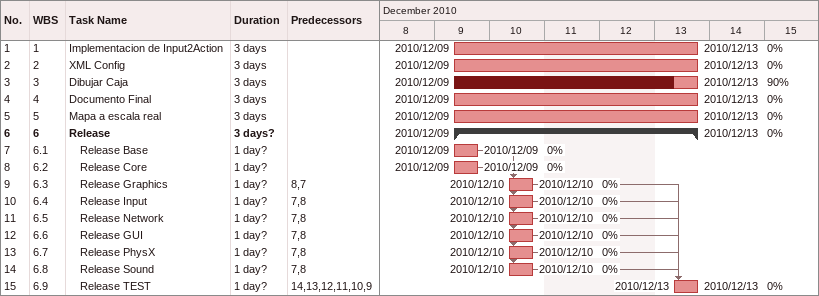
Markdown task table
| ID | WBS | Task | Duration | Start | Finish | Predecessors | % complete |
|---|---|---|---|---|---|---|---|
| 1 | 1 | Implementacion de Input2Action | 3d | 2010-12-09 | 2010-12-13 |  | 0 |
| 2 | 2 | XML Config | 3d | 2010-12-09 | 2010-12-13 |  | 0 |
| 3 | 3 | Dibujar Caja | 3d | 2010-12-09 | 2010-12-13 |  | 90 |
| 4 | 4 | Documento Final | 3d | 2010-12-09 | 2010-12-13 |  | 0 |
| 5 | 5 | Mapa a escala real | 3d | 2010-12-09 | 2010-12-13 |  | 0 |
| 6 | 6 | **Release** | 3d? | 2010-12-09 | 2010-12-13 |  | 0 |
| 7 | 6.1 | Release Base | 1d? | 2010-12-09 | 2010-12-09 |  | 0 |
| 8 | 6.2 | Release Core | 1d? | 2010-12-09 | 2010-12-09 |  | 0 |
| 9 | 6.3 | Release Graphics | 1d? | 2010-12-10 | 2010-12-10 | 8, 7 | 0 |
| 10 | 6.4 | Release Input | 1d? | 2010-12-10 | 2010-12-10 | 7, 8 | 0 |
| 11 | 6.5 | Release Network | 1d? | 2010-12-10 | 2010-12-10 | 7, 8 | 0 |
| 12 | 6.6 | Release GUI | 1d? | 2010-12-10 | 2010-12-10 | 7, 8 | 0 |
| 13 | 6.7 | Release PhysX | 1d? | 2010-12-10 | 2010-12-10 | 7, 8 | 0 |
| 14 | 6.8 | Release Sound | 1d? | 2010-12-10 | 2010-12-10 | 7, 8 | 0 |
| 15 | 6.9 | Release TEST | 1d? | 2010-12-13 | 2010-12-13 | 14, 13, 12, 11, 10, 9 | 0 |
